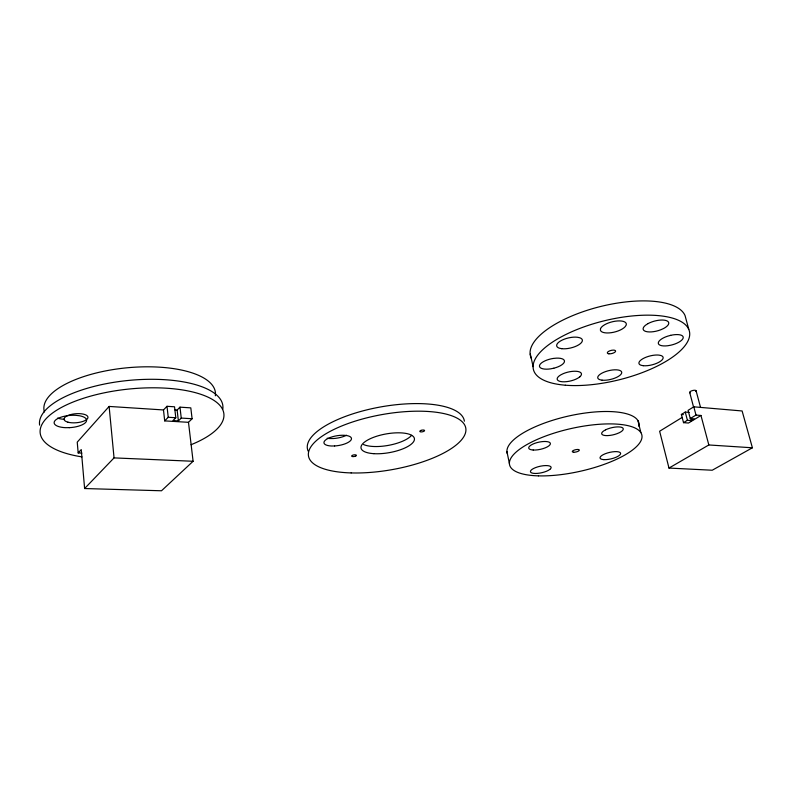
<?xml version="1.0" encoding="UTF-8"?>
<svg xmlns="http://www.w3.org/2000/svg" width="792" height="792" viewBox="0 0 792 792"><rect width="100%" height="100%" fill="white"/><g stroke="black" fill="none" stroke-linecap="round" stroke-linejoin="round"><path stroke-width="1.19" d="M174.953 409.919L177.131 410.058L179.982 407.157L190.803 407.87L192.1 418.74L181.249 418.077L178.388 420.948L172.943 420.621L175.794 417.74L174.537 406.801L167.003 406.296L163.479 409.949L109.118 406.435L77.24 442.144L78.17 452.945L81.873 453.113M78.17 452.945L81.239 449.559L84.615 488.535L161.499 490.773L193.1 461.271L188.486 422.314L192.1 418.74M84.615 488.535L114.048 457.895L193.1 461.271M163.479 409.949L164.696 420.889L168.241 417.275L175.794 417.74M683.526 422.661L687.416 420.285L691.386 420.602L694.228 418.869L690.268 418.562L688.099 410.335L693.802 406.821L742.114 410.969L752.4 447.787L708.84 444.965L700.96 415.473L688.476 423.037L683.526 422.661L681.387 414.463L685.258 412.078L689.218 412.404M682.219 417.384L659.627 431.234L668.983 468.062L712.226 470.23L752.4 447.787M690.268 418.562L696 415.077L700.96 415.473M668.983 468.062L708.84 444.965M164.696 420.889L188.486 422.314M681.387 414.463L683.357 414.622M688.773 329.323L685.05 315.572A79.972 31.037 -13.9 0 0 601.821 306.197A79.972 31.037 -13.9 0 0 530.056 352.866L533.125 366.676M696.099 390.832L700.415 406.94M693.802 406.821L696 415.077M689.683 392.416L693.653 407.385M690.763 418.255L691.386 420.602M685.258 412.078L687.416 420.285M637.887 420.572L640.867 432.571M506.91 451.529L509.414 463.558M179.982 407.157L181.249 418.077M177.131 410.058L178.388 420.948M167.003 406.296L168.241 417.275M109.118 406.435L114.048 457.895M531.422 358.489A79.972 31.037 -13.9 0 1 530.115 354.034M44.411 411.939A86.16 33.353 -5.6 0 1 127.265 367.775A86.16 33.353 -5.6 0 1 215.345 395.772M507.375 453.816A67.577 22.315 -12.8 0 1 571.378 415.424A67.577 22.315 -12.8 0 1 638.906 426.324M690.198 392.872A3.307 1.119 -14.6 0 1 690.693 391.278A3.307 1.119 -14.6 0 1 694.832 390.258A3.307 1.119 -14.6 0 1 695.752 391.495M308.157 451.143A79.695 28.304 -10.1 0 1 377.873 407.454A79.695 28.304 -10.1 0 1 464.389 421.205M346.49 435.224A13.91 5.019 -9.3 0 1 333.432 438.53L330.086 438.55A13.91 5.019 -9.3 0 1 327.175 438.204M411.583 435.353A27.067 9.603 -10.1 0 1 389.06 445.252A27.067 9.603 -10.1 0 1 363.528 444.52M39.6 425.106A92.139 34.868 -5.8 0 1 131.165 380.19A92.139 34.868 -5.8 0 1 222.8 409.167M64.568 419.344A16.256 6.168 -4.7 0 1 57.598 418.087M81.952 456.885A92.367 34.492 -5.9 0 1 60.261 408.098A92.367 34.492 -5.9 0 1 196.317 392.921A92.367 34.492 -5.9 0 1 191.07 444.708M600.484 328.828L600.425 330.254A13.335 5.247 -14 0 0 611.325 332.68A13.335 5.247 -14 0 0 625.175 326.68L626.165 325.136A13.335 5.247 -14 0 0 615.364 321.186A13.335 5.247 -14 0 0 600.484 328.828M579.803 376.834L577.863 378.18A12.444 4.604 -13 0 1 560.706 381.556A12.444 4.604 -13 0 1 560.696 374.913L563.221 373.656A12.444 4.604 -13 0 1 577.962 371.498A12.444 4.604 -13 0 1 579.803 376.834M648.074 323.582L645.708 325.086A13.197 5.099 -14.7 0 0 645.757 331.432A13.197 5.099 -14.7 0 0 660.795 329.769L663.686 328.462A13.197 5.099 -14.7 0 0 666.121 320.552A13.197 5.099 -14.7 0 0 648.074 323.582M549.806 469.438L548.193 470.458A10.563 3.326 -12.2 0 1 533.59 473.359A10.563 3.326 -12.2 0 1 533.313 468.617L535.432 467.646A10.563 3.326 -12.2 0 1 547.995 465.676A10.563 3.326 -12.2 0 1 549.806 469.438M605.623 429.808L603.682 430.927A11.088 3.643 -13.3 0 0 604.098 435.372A11.088 3.643 -13.3 0 0 616.869 433.739L619.265 432.739A11.088 3.643 -13.3 0 0 620.878 427.145A11.088 3.643 -13.3 0 0 605.623 429.808M421.037 430.393L420.532 430.61A2.406 0.851 -10.6 0 0 420.107 431.719A2.406 0.851 -10.6 0 0 422.75 431.719L423.324 431.541A2.406 0.851 -10.6 0 0 424.264 430.204A2.406 0.851 -10.6 0 0 421.037 430.393M355.697 456.024L355.212 456.232A2.376 0.822 -9.6 0 1 351.995 456.43A2.376 0.822 -9.6 0 1 352.806 455.162L353.371 454.994A2.376 0.822 -9.6 0 1 356.024 454.974A2.376 0.822 -9.6 0 1 355.697 456.024M670.705 335.323L667.448 336.234A12.84 4.811 -14.8 0 0 658.291 343.094A12.84 4.811 -14.8 0 0 667.616 345.757L670.824 345.193A12.84 4.811 -14.8 0 0 683.239 337.432A12.84 4.811 -14.8 0 0 670.705 335.323M553.796 368.221L550.549 368.864A12.791 4.871 -12.8 0 1 539.54 365.478A12.791 4.871 -12.8 0 1 553.43 358.42L556.627 358.132A12.791 4.871 -12.8 0 1 564.409 361.825A12.791 4.871 -12.8 0 1 553.796 368.221M334.62 445.965L331.274 445.995A13.939 4.96 -9.3 0 1 325.562 440.005A13.939 4.96 -9.3 0 1 344.282 435.293L347.213 435.649A13.939 4.96 -9.3 0 1 349.846 441.283A13.939 4.96 -9.3 0 1 334.62 445.965M69.389 427.66L65.261 427.67A16.295 6.098 -4.9 0 1 54.994 420.651A16.295 6.098 -4.9 0 1 75.686 415.315L79.497 415.76A16.295 6.098 -4.9 0 1 85.744 422.334A16.295 6.098 -4.9 0 1 69.389 427.66M533.194 450.024L531.145 449.747A11.078 3.663 -12.3 0 1 531.699 444.698A11.078 3.663 -12.3 0 1 546.005 441.51L548.054 441.797A11.078 3.663 -12.3 0 1 547.411 446.827A11.078 3.663 -12.3 0 1 533.194 450.024M603.89 459.637L602.029 459.39A10.563 3.317 -13.1 0 1 603.197 454.677A10.563 3.317 -13.1 0 1 616.829 451.638L618.691 451.905A10.563 3.317 -13.1 0 1 617.443 456.608A10.563 3.317 -13.1 0 1 603.89 459.637M561.776 348.698L559.39 348.213A13.167 5.148 -13.2 0 1 560.37 341.065A13.167 5.148 -13.2 0 1 577.368 337.243L579.754 337.748A13.167 5.148 -13.2 0 1 578.645 344.876A13.167 5.148 -13.2 0 1 561.776 348.698M643.213 365.696L641.094 365.27A12.464 4.564 -14.3 0 1 642.896 358.707A12.464 4.564 -14.3 0 1 658.944 355.103L661.063 355.558A12.464 4.564 -14.3 0 1 659.162 362.102A12.464 4.564 -14.3 0 1 643.213 365.696M565.339 385.209A80.299 30.423 -13.8 0 0 689.297 337.372A80.299 30.423 -13.8 0 0 579.645 328.482A80.299 30.423 -13.8 0 0 565.339 385.209M608.84 353.806A4.267 1.614 -13.8 0 0 615.572 351.371A4.267 1.614 -13.8 0 0 609.979 350.737A4.267 1.614 -13.8 0 0 608.84 353.806M602.068 380.17A12.306 4.485 -13.6 0 0 621.572 373.329A12.306 4.485 -13.6 0 0 605.543 371.596A12.306 4.485 -13.6 0 0 602.068 380.17M67.924 422.176A11.999 4.514 -4.9 0 0 87.684 418.354A11.999 4.514 -4.9 0 0 72.379 414.186A11.999 4.514 -4.9 0 0 67.924 422.176M538.421 475.863A67.805 21.849 -12.7 0 0 641.857 438.204A67.805 21.849 -12.7 0 0 546.896 435.57A67.805 21.849 -12.7 0 0 538.421 475.863M573.665 452.222A3.604 1.158 -12.7 0 0 579.318 450.302A3.604 1.158 -12.7 0 0 574.477 450.014A3.604 1.158 -12.7 0 0 573.665 452.222M351.143 472.923A79.863 27.977 -10.1 0 0 465.835 428.472A79.863 27.977 -10.1 0 0 344.441 424.898A79.863 27.977 -10.1 0 0 351.143 472.923M373.913 453.677A27.126 9.494 -10.1 0 0 414.454 439.303A27.126 9.494 -10.1 0 0 374.755 436.887A27.126 9.494 -10.1 0 0 373.913 453.677"/></g></svg>
